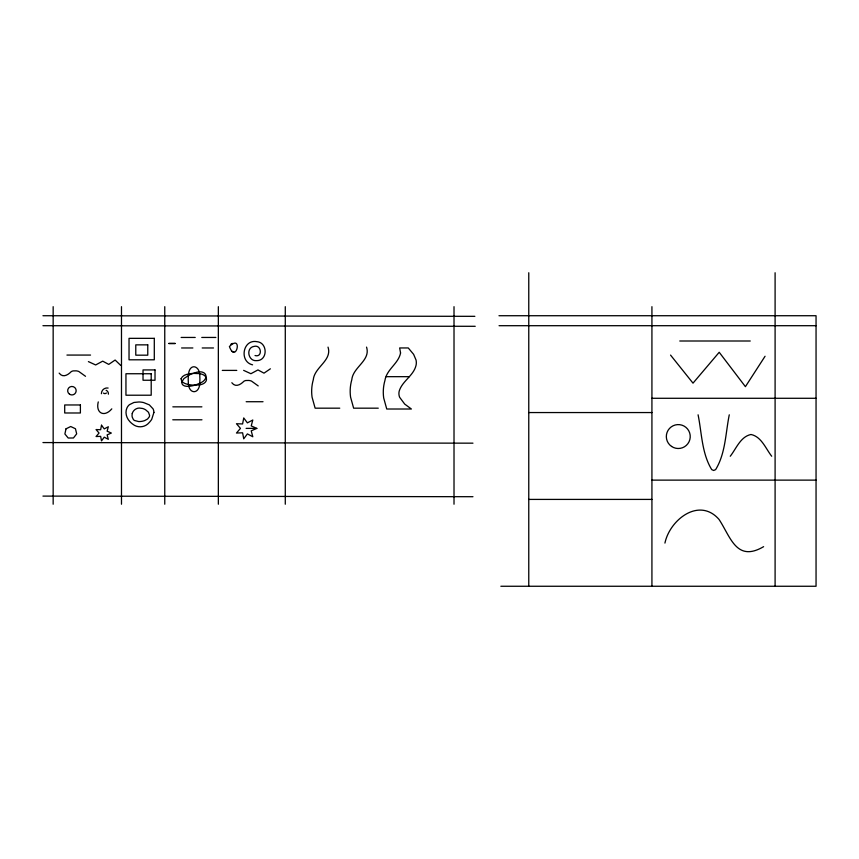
<?xml version="1.0" encoding="UTF-8"?>
<svg xmlns="http://www.w3.org/2000/svg" width="859" height="859" viewBox="0 0 859 859"><rect width="100%" height="100%" fill="white"/><g stroke="black" fill="none" stroke-linecap="round" stroke-linejoin="round"><path stroke-width="1.29" d="M98.27 401.905C95.392 413.147 104.326 417.742 111.799 408.863M729.27 414.811C725.554 433.043 725.587 453.402 715.633 469.615L713.679 470.485L711.724 469.615C701.771 453.402 701.803 433.043 698.088 414.811M229.439 346.585C236.01 364.506 243.172 333.281 229.471 346.445M664.93 543.092C669.795 519.695 699.226 496.727 719.026 519.416C730.569 536.854 736.431 562.634 763.619 546.668M765.058 356.26L745.408 386.668L719.208 352.276L693.009 383.157L670.546 355.089M730.257 456.247C736.195 448.699 740.522 436.608 750.981 434.493C761.439 436.608 765.766 448.699 771.704 456.247M230.856 344.276L231.415 343.89M270.381 368.801L264.003 373.16L257.958 369.918L250.914 373.719L243.645 370.369M231.651 343.75L232.564 343.428M256.82 428.383L251.225 430.842L252.793 436.748L247.381 433.902L243.741 438.82L242.592 432.807L236.472 433.022L240.456 428.383L236.472 423.734L242.592 423.949L243.741 417.946L247.381 422.864L252.793 420.008L251.225 425.924L256.82 428.383L246.114 428.383M233.852 351.685L232.746 351.621M498.982 315.725L816.05 315.725L816.05 586.257L500.861 586.257M499.058 325.701L816.05 325.701M181.131 337.447L195.218 337.447M201.758 337.447L215.856 337.447M679.77 341.002L750.251 341.002M168.955 343.31L175.053 343.31M168.955 343.632L175.053 343.632M181.571 347.97L192.878 347.97M202.198 347.97L213.504 347.97M66.938 355.068L90.539 355.068M222.288 370.401L236.783 370.401M386.26 376.671L409.238 376.671M651.927 398.286L816.05 398.286M246.168 401.722L263.026 401.722M172.831 406.844L201.897 406.844M339.767 408.175L315.124 408.175L312.064 397.148A41.994 41.994 0 0 1 313.299 379.71C314.48 367.029 332.379 360.533 328.031 347.111M378.271 408.175L353.629 408.175L350.579 397.148A41.994 41.994 0 0 1 351.803 379.71C352.985 367.029 370.895 360.533 366.546 347.111M528.768 412.556L651.927 412.556M172.766 419.793L201.962 419.793M651.927 480.127L816.05 480.127M528.768 499.412L651.927 499.412M42.95 315.725L474.855 316.327M42.95 325.701L475.22 326.302M42.95 442.568L472.965 443.169M42.95 496.105L472.965 496.706M232.478 351.567L231.586 351.213M252.567 364.828C238.942 361.682 242.775 338.951 256.873 341.667C267.976 342.548 267.922 360.963 256.433 360.651C247.993 361.381 245.545 347.487 254.296 346.349C261.587 344.47 262.8 357.859 255.037 355.529M88.391 361.607L95.66 364.957L102.715 361.156L108.749 364.399L115.127 360.039L120.722 365.408M231.833 382.738C235.624 387.785 240.638 384.564 243.945 381.246A6.12 6.12 0 0 1 245.814 380.516L248.863 380.451A11.403 11.403 0 0 1 251.451 381.063L258.215 385.916M59.153 373.128C62.932 378.175 67.958 374.953 71.254 371.636A6.12 6.12 0 0 1 73.133 370.905L76.172 370.841A11.403 11.403 0 0 1 78.77 371.453L85.524 376.306M775.097 272.743L775.097 586.257M651.927 306.674L651.927 586.257M528.768 272.743L528.768 586.257M454.014 306.674L454.014 504.222M285.285 306.674L285.285 504.222M218.347 306.674L218.347 504.222M164.756 306.674L164.756 504.222M121.484 306.674L121.484 504.222M53.161 306.674L53.161 504.222M101.405 393.723A5.691 5.691 0 0 1 108.116 388.032M106.108 390.265A3.833 3.833 0 0 1 108.374 394.184M106.409 393.003A2.169 2.169 0 0 1 103.488 393.078M153.911 412.427L151.732 419.299A19.65 19.65 0 0 1 149.101 422.649C145.085 427.503 137.623 428.201 132.78 424.185A18.436 18.436 0 0 1 129.795 421.544C126.391 417.968 124.78 412.32 127.046 407.735A9.331 9.331 0 0 1 129.494 404.653L133.961 402.463L138.997 401.969A23.698 23.698 0 0 1 143.55 402.549L149.305 404.857L153.009 408.787A8.332 8.332 0 0 1 153.858 411.654L153.911 412.427M181.066 378.733C181.249 383.651 187.863 384.488 191.686 385.004A28.927 28.927 0 0 0 196.443 385.004C209.832 385.466 209.832 373.042 196.443 373.515A28.927 28.927 0 0 0 191.686 373.515C187.885 374.019 182.666 374.674 181.066 378.733M188.443 375.662L188.314 376.886A28.927 28.927 0 0 0 188.314 381.632C187.853 395.022 200.276 395.022 199.814 381.632A28.927 28.927 0 0 0 199.814 376.886C200.501 364.968 188.755 362.391 188.443 375.662M400.562 352.974C398.522 363.647 386.55 369.359 384.918 380.537A41.994 41.994 0 0 0 383.694 397.985L386.743 409.013L411.386 409.013L404.696 404.074L399.628 397.277A10.222 10.222 0 0 1 399.199 391.124C402.227 380.956 413.63 375.802 416.057 365.3A12.724 12.724 0 0 0 416.046 360.039L413.608 354.327L408.261 347.949L399.66 347.949L400.562 352.974M181.721 382.04C181.668 387.817 190.107 386.486 193.801 385.466A28.927 28.927 0 0 0 198.257 383.844C211.003 379.699 206.761 368.028 194.327 373.042A28.927 28.927 0 0 0 189.871 374.674L183.976 378.529L181.721 382.04M101.512 425.216L100.653 429.725L96.068 429.564L99.053 433.043L96.068 436.522L100.653 436.361L101.512 440.871L104.24 437.177L108.309 439.314L107.128 434.879L111.326 433.043L107.128 431.197L108.309 426.762L104.24 428.899L101.512 425.216M66.003 428.834L64.887 433.967L68.205 438.026L73.445 437.983L76.676 433.849L75.452 428.748L70.706 426.515L66.003 428.834M132.275 413.512L132.179 413.974A7.559 7.559 0 0 0 132.265 417.163L133.328 419.428A4.724 4.724 0 0 0 134.434 420.459L138.653 421.565A16.557 16.557 0 0 0 144.774 420.545L147.576 418.999L149.262 416.862A3.973 3.973 0 0 0 149.573 415.284L148.457 412.245L145.59 409.775A13.357 13.357 0 0 0 142.54 408.465L139.255 408.046A7.602 7.602 0 0 0 133.005 411.762A6.722 6.722 0 0 0 132.415 413.061L132.275 413.512M154.298 338.339L129.033 338.339L129.033 359.803L154.298 359.803L154.298 338.339M147.769 344.856L135.776 344.856L135.776 355.175L147.769 355.175L147.769 344.856M155.017 369.928L143.023 369.928L143.023 380.247L155.017 380.247L155.017 369.928M151.205 373.74L125.951 373.74L125.951 395.215L151.205 395.215L151.205 373.74M80.392 404.965L64.704 404.965L64.704 412.986L80.392 412.986L80.392 404.965M69.536 394.227A4.252 4.252 0 0 0 76.161 391.006A4.252 4.252 0 0 0 70.062 386.883A4.252 4.252 0 0 0 69.536 394.227M671.577 446.444A11.951 11.951 0 0 0 690.206 437.403A11.951 11.951 0 0 0 673.059 425.796A11.951 11.951 0 0 0 671.577 446.444"/></g></svg>
